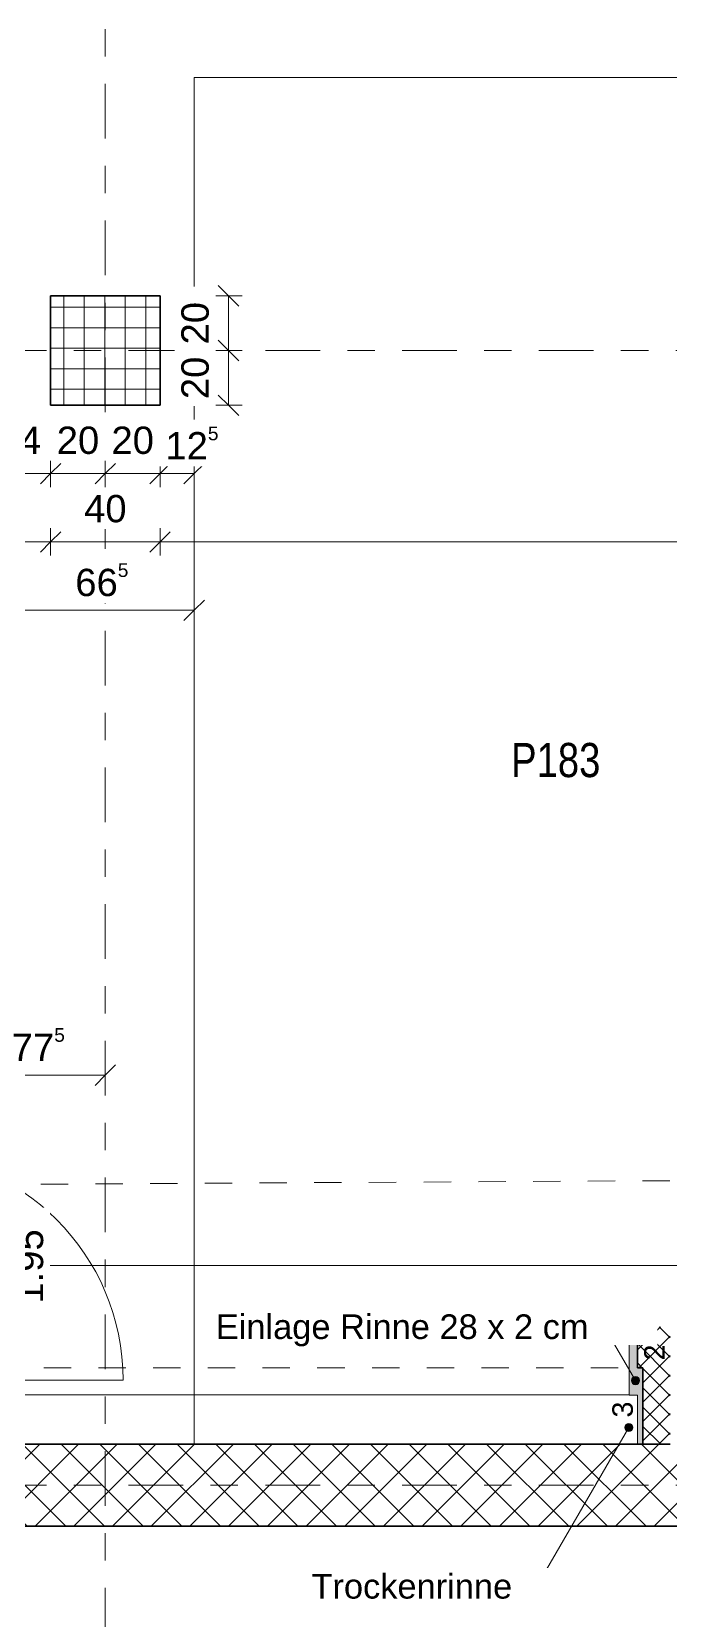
# Model space of a CAD drawing. Header units: metres. Extents: x -35.6 to 33, y -21.5 to 5.9.
# Drawn here: x -15.34 to -13.01, y -18.08 to -12.27 of the extents above; entities that cross this region are included whole.
import ezdxf

# ---------------------------------------------------------------- set-up
doc = ezdxf.new("R2010")
doc.units = ezdxf.units.M
for name, pattern in [('_Rasterlinie_', [0.375, 0.2, -0.05, 0.075, -0.05]), ('_Strichliert - Fein_', [0.15, 0.1, -0.05]), ('Gestrichelt', [0.1, 0.05, -0.05]), ('Grundrissdarstellung Sturz', [0.25, 0.15, -0.05, 0, -0.05])]:
    doc.linetypes.add(name, pattern=pattern)
for name, color, linetype, lineweight in [('A-____-____-DIMS', 7, 'Continuous', 5), ('A-____-____-DIMS-50', 7, 'Continuous', 5), ('A-DETL-GENF-OTLN', 7, 'Continuous', 9), ('A-DOOR-____-OTLN', 7, 'Continuous', 9), ('A-DOOR-FRAM-MCUT', 7, 'Continuous', 9), ('A-DOOR-OPNG-OTLN', 7, 'Continuous', 9), ('A-FLOR-____-OTLN', 7, 'Continuous', 9), ('A-WALL-____-MCUT', 7, 'Continuous', 35), ('A-WALL-____-PATT', 7, 'Continuous', 35), ('C-PRKG-____-IDEN', 7, 'Continuous', 5), ('C-PRKG-____-OTLN', 7, 'Continuous', 9), ('S-COLS-____-MCUT', 7, 'Continuous', 35), ('S-COLS-____-OTLN', 7, 'Continuous', 9), ('S-GRID-____-OTLN', 7, 'Continuous', 5), ('Text', 7, 'Continuous', 5)]:
    doc.layers.add(name, color=color, linetype=linetype, lineweight=lineweight)
doc.layers.add('A-DETL-____-OTLN', color=5, linetype='Continuous', lineweight=9, true_color=0x0000ff)
doc.styles.add('Arial', font='arial.ttf', dxfattribs={"height": 0.1})
doc.styles.add('Arial_1', font='arial.ttf', dxfattribs={"height": 0.075})
doc.styles.add('Arial_2', font='arial.ttf', dxfattribs={"width": 0.8, "height": 0.125})
doc.styles.add('Arial_3', font='arial.ttf', dxfattribs={"height": 0.09})
doc.dimstyles.new('SUB_Rohbau_fein', dxfattribs={"dimscale": 0.3048, "dimtxt": 0.102026, "dimasz": 0.246063, "dimexe": 0.164042, "dimexo": 0.0625, "dimgap": 0.123031, "dimtad": 1, "dimdec": 1, "dimlfac": 100, "dimrnd": 0.5, "dimdsep": 46, "dimtxsty": 'Arial', "dimblk1": 'OBLIQUE', "dimblk2": 'OBLIQUE', "dimsah": 1, "dimcen": 0.09, "dimazin": 0, "dimtfac": 1, "dimtdec": 4, "dimtix": 1, "dimtmove": 0, "dimatfit": 3, "dimfxl": 0.164042, "dimfxlon": 1, "dimtvp": 1, "dimtfill": 1, "dimtolj": 1, "dimtzin": 0, "dimarcsym": 2})
doc.dimstyles.new('SUB_Rohbau_fein_1', dxfattribs={"dimscale": 0.3048, "dimtxt": 0.102026, "dimasz": 0.246063, "dimexe": 0.164042, "dimexo": 0.0625, "dimgap": 0.123031, "dimtad": 1, "dimrnd": 0.005, "dimzin": 0, "dimdsep": 46, "dimtxsty": 'Arial', "dimblk1": 'OBLIQUE', "dimblk2": 'OBLIQUE', "dimsah": 1, "dimcen": 0.09, "dimazin": 0, "dimtfac": 1, "dimtdec": 4, "dimtix": 1, "dimtmove": 0, "dimatfit": 3, "dimfxl": 0.164042, "dimfxlon": 1, "dimtvp": 1, "dimtfill": 1, "dimtolj": 1, "dimtzin": 0, "dimarcsym": 2})
doc.dimstyles.new('SUB_Rohbau_fein_3', dxfattribs={"dimscale": 0.3048, "dimtxt": 0.102026, "dimasz": 0.246063, "dimexe": 0.164042, "dimexo": 0.0625, "dimgap": 0.123031, "dimtad": 1, "dimdec": 1, "dimlfac": 100, "dimrnd": 0.5, "dimdsep": 46, "dimtxsty": 'Arial', "dimblk1": 'OBLIQUE', "dimblk2": 'OBLIQUE', "dimsah": 1, "dimcen": 0.09, "dimazin": 0, "dimtfac": 1, "dimtdec": 4, "dimtix": 1, "dimtmove": 2, "dimatfit": 3, "dimfxl": 0.164042, "dimfxlon": 1, "dimtvp": 1, "dimtfill": 1, "dimtolj": 1, "dimtzin": 0, "dimarcsym": 2})
doc.dimstyles.new('SUB_Rohbau_fein_mit_Höhe', dxfattribs={"dimscale": 0.3048, "dimtxt": 0.102026, "dimasz": 0.246063, "dimexe": 0.164042, "dimexo": 0.0625, "dimgap": 0.123031, "dimtad": 1, "dimdec": 1, "dimlfac": 100, "dimrnd": 0.5, "dimdsep": 46, "dimtxsty": 'Arial', "dimblk1": 'OBLIQUE', "dimblk2": 'OBLIQUE', "dimsah": 1, "dimcen": 0.09, "dimazin": 0, "dimtfac": 1, "dimtdec": 4, "dimtix": 1, "dimtmove": 0, "dimatfit": 3, "dimfxl": 0.164042, "dimfxlon": 1, "dimtvp": 1, "dimtfill": 1, "dimtolj": 1, "dimtzin": 0, "dimarcsym": 2})

# ---------------------------------------------------------------- blocks, each defined once
blk = doc.blocks.new('PP_Parkplatz - 2650 x 5000-V5--01_UG_OK_FFB_AF_ru')
at = {"layer": 'C-PRKG-____-OTLN', "color": 253, "true_color": 0x999999}
for p, q in [((-12.098, -12.4345), (-14.748, -12.4345)), ((-14.748, -17.4334), (-14.748, -12.4345)), ((-12.098, -12.4345), (-14.748, -12.4345)), ((-14.748, -12.4345), (-14.748, -17.4334)), ((-14.748, -17.4334), (-14.748, -12.4345)), ((-14.748, -12.4345), (-12.098, -12.4345)), ((-14.748, -12.4345), (-14.748, -12.4345)), ((-12.098, -17.4334), (-12.098, -12.4345)), ((-12.098, -17.4334), (-12.098, -12.4345)), ((-12.098, -12.4345), (-12.098, -17.4334)), ((-12.098, -12.4345), (-12.098, -12.4345)), ((-14.748, -17.4334), (-14.748, -17.4334)), ((-12.098, -17.4334), (-12.098, -17.4334))]:
    blk.add_line(p, q, dxfattribs=at)
blk = doc.blocks.new('TU DF 1 - Stahlzarge - stumpf einschlagend - DL - 800 x 1900-41855144--01_UG_OK_FFB_AF_ru')
at = {"layer": 'A-DOOR-____-OTLN', "linetype": 'Grundrissdarstellung Sturz'}
for p, q in [((-0.45, 0.075), (0.2127, 0.075)), ((0.2127, 0.075), (0.3877, 0.075)), ((0.3877, 0.075), (0.45, 0.075)), ((-0.45, -0.075), (0.2127, -0.075)), ((0.2127, -0.075), (0.3877, -0.075)), ((0.3877, -0.075), (0.45, -0.075))]:
    blk.add_line(p, q, dxfattribs=at)
at = {"layer": 'A-DOOR-FRAM-MCUT'}
for p, q in [((-0.415, 0.085), (-0.46, 0.085)), ((-0.46, 0.085), (-0.46, 0.075)), ((-0.458, 0.075), (-0.458, 0.083)), ((-0.458, 0.083), (-0.417, 0.083)), ((-0.417, 0.083), (-0.417, 0.033)), ((-0.415, 0.035), (-0.415, 0.085)), ((0.46, 0.085), (0.415, 0.085)), ((0.415, 0.085), (0.415, 0.035)), ((0.417, 0.033), (0.417, 0.083)), ((0.417, 0.083), (0.458, 0.083)), ((0.458, 0.083), (0.458, 0.075)), ((0.46, 0.075), (0.46, 0.085)), ((-0.417, 0.033), (-0.402, 0.033)), ((-0.4, 0.035), (-0.415, 0.035)), ((-0.402, 0.033), (-0.402, -0.083)), ((-0.4, -0.085), (-0.4, 0.035)), ((0.415, 0.035), (0.4, 0.035)), ((0.4, 0.035), (0.4, -0.085)), ((0.402, -0.083), (0.402, 0.033)), ((0.402, 0.033), (0.417, 0.033)), ((-0.46, -0.075), (-0.46, -0.085)), ((-0.46, -0.085), (-0.4, -0.085)), ((-0.458, -0.083), (-0.458, -0.075)), ((-0.402, -0.083), (-0.458, -0.083)), ((0.4, -0.085), (0.46, -0.085)), ((0.458, -0.083), (0.402, -0.083)), ((0.458, -0.075), (0.458, -0.083)), ((0.46, -0.085), (0.46, -0.075))]:
    blk.add_line(p, q, dxfattribs=at)
at = {"layer": 'A-DOOR-OPNG-OTLN'}
blk.add_line((0.415, 0.085), (0.415, 0.915), dxfattribs=at)
blk.add_arc((0.415, 0.085), 0.83, 90, 180, dxfattribs=at)
blk = doc.blocks.new('DIMBLOCK130--01_UG_OK_FFB_AF_ru')
at = {"layer": 'A-____-____-DIMS-50'}
for p, q in [((-23.473, -14.1334), (-23.473, -14.0834)), ((-23.473, -14.1334), (-23.4355, -14.0959)), ((-15.273, -14.1334), (-15.273, -14.0834)), ((-15.273, -14.1334), (-15.2355, -14.0959)), ((-23.473, -14.1334), (-23.5105, -14.1709)), ((-23.473, -14.1334), (-15.273, -14.1334)), ((-23.473, -14.1334), (-23.473, -14.1834)), ((-15.273, -14.1334), (-15.3105, -14.1709)), ((-15.273, -14.1334), (-15.273, -14.1834))]:
    blk.add_line(p, q, dxfattribs=at)
at = {"layer": 'A-____-____-DIMS-50', "color": 0, "insert": (-19.5087, -13.9614), "char_height": 0.1, "width": 0.325653, "attachment_point": 1, "line_spacing_factor": 0.941778, "style": 'Arial', "bg_fill": 3, "box_fill_scale": 1.25, "bg_fill_color": 256, "bg_fill_true_color": 13158600, "bg_fill_transparency": 0}
blk.add_mtext('8.20', dxfattribs=at)
blk = doc.blocks.new('_Oblique')
at = {"color": 0, "linetype": 'ByBlock', "lineweight": -2}
blk.add_line((-0.5, -0.5), (0.5, 0.5), dxfattribs=at)
blk = doc.blocks.new('DIMBLOCK131--01_UG_OK_FFB_AF_ru')
at = {"layer": 'A-____-____-DIMS-50'}
for p, q in [((-15.273, -14.1334), (-15.273, -14.0834)), ((-15.273, -14.1334), (-15.2355, -14.0959)), ((-14.873, -14.1334), (-14.873, -14.0834)), ((-14.873, -14.1334), (-14.8355, -14.0959)), ((-15.273, -14.1334), (-15.3105, -14.1709)), ((-15.273, -14.1334), (-14.873, -14.1334)), ((-15.273, -14.1334), (-15.273, -14.1834)), ((-14.873, -14.1334), (-14.9105, -14.1709)), ((-14.873, -14.1334), (-14.873, -14.1834))]:
    blk.add_line(p, q, dxfattribs=at)
at = {"layer": 'A-____-____-DIMS-50', "color": 0, "insert": (-15.1506, -13.9614), "char_height": 0.1, "width": 0.186088, "attachment_point": 1, "line_spacing_factor": 0.941778, "style": 'Arial', "bg_fill": 3, "box_fill_scale": 1.25, "bg_fill_color": 256, "bg_fill_true_color": 13158600, "bg_fill_transparency": 0}
blk.add_mtext('40', dxfattribs=at)
blk = doc.blocks.new('DIMBLOCK132--01_UG_OK_FFB_AF_ru')
at = {"layer": 'A-____-____-DIMS-50'}
for p, q in [((-14.873, -14.1334), (-14.873, -14.0834)), ((-14.873, -14.1334), (-14.8355, -14.0959)), ((-6.673, -14.1334), (-6.673, -14.0834)), ((-6.673, -14.1334), (-6.6355, -14.0959)), ((-14.873, -14.1334), (-14.9105, -14.1709)), ((-14.873, -14.1334), (-6.673, -14.1334)), ((-14.873, -14.1334), (-14.873, -14.1834)), ((-6.673, -14.1334), (-6.7105, -14.1709)), ((-6.673, -14.1334), (-6.673, -14.1834))]:
    blk.add_line(p, q, dxfattribs=at)
at = {"layer": 'A-____-____-DIMS-50', "color": 0, "insert": (-10.9087, -13.9614), "char_height": 0.1, "width": 0.325653, "attachment_point": 1, "line_spacing_factor": 0.941778, "style": 'Arial', "bg_fill": 3, "box_fill_scale": 1.25, "bg_fill_color": 256, "bg_fill_true_color": 13158600, "bg_fill_transparency": 0}
blk.add_mtext('8.20', dxfattribs=at)
blk = doc.blocks.new('DIMBLOCK226--01_UG_OK_FFB_AF_ru')
at = {"layer": 'A-____-____-DIMS-50'}
for p, q in [((-15.4105, -14.3834), (-15.4105, -14.3334)), ((-15.4105, -14.3834), (-15.373, -14.3459)), ((-14.748, -14.3834), (-14.748, -14.3334)), ((-14.748, -14.3834), (-14.7105, -14.3459)), ((-15.4105, -14.3834), (-15.448, -14.4209)), ((-15.4105, -14.3834), (-14.748, -14.3834)), ((-15.4105, -14.3834), (-15.4105, -14.4334)), ((-14.748, -14.3834), (-14.7855, -14.4209)), ((-14.748, -14.3834), (-14.748, -14.4334))]:
    blk.add_line(p, q, dxfattribs=at)
at = {"layer": 'A-____-____-DIMS-50', "color": 0, "insert": (-15.1828, -14.2114), "char_height": 0.1, "width": 0.248525, "attachment_point": 1, "line_spacing_factor": 0.941778, "style": 'Arial', "bg_fill": 3, "box_fill_scale": 1.25, "bg_fill_color": 256, "bg_fill_true_color": 13158600, "bg_fill_transparency": 0}
blk.add_mtext('66\\A2\\H0.5x;\\S5^  ;\\H2x;', dxfattribs=at)
blk = doc.blocks.new('DIMBLOCK230--01_UG_OK_FFB_AF_ru')
at = {"layer": 'A-____-____-DIMS-50'}
for p, q in [((-15.848, -16.0834), (-15.848, -16.0334)), ((-15.073, -16.0834), (-15.073, -16.0334)), ((-15.848, -16.0834), (-15.8855, -16.1209)), ((-15.848, -16.0834), (-15.8105, -16.0459)), ((-15.848, -16.0834), (-15.073, -16.0834)), ((-15.848, -16.0834), (-15.848, -16.1334)), ((-15.073, -16.0834), (-15.1105, -16.1209)), ((-15.073, -16.0834), (-15.0355, -16.0459)), ((-15.073, -16.0834), (-15.073, -16.1334))]:
    blk.add_line(p, q, dxfattribs=at)
at = {"layer": 'A-____-____-DIMS-50', "color": 0, "insert": (-15.415, -15.9114), "char_height": 0.1, "width": 0.248525, "attachment_point": 1, "line_spacing_factor": 0.941778, "style": 'Arial', "bg_fill": 3, "box_fill_scale": 1.25, "bg_fill_color": 256, "bg_fill_true_color": 13158600, "bg_fill_transparency": 0}
blk.add_mtext('77\\A2\\H0.5x;\\S5^  ;\\H2x;', dxfattribs=at)
blk = doc.blocks.new('DIMBLOCK236--01_UG_OK_FFB_AF_ru')
at = {"layer": 'A-____-____-DIMS-50'}
for p, q in [((-15.848, -16.7799), (-15.848, -16.7299)), ((25.382, -16.7799), (25.382, -16.7299)), ((-15.848, -16.7799), (-15.8855, -16.8174)), ((-15.848, -16.7799), (-15.8105, -16.7424)), ((-15.848, -16.7799), (25.382, -16.7799)), ((-15.848, -16.7799), (-15.848, -16.8299)), ((25.382, -16.7799), (25.3445, -16.8174)), ((25.382, -16.7799), (25.4195, -16.7424)), ((25.382, -16.7799), (25.382, -16.8299))]:
    blk.add_line(p, q, dxfattribs=at)
at = {"layer": 'A-____-____-DIMS-50', "color": 0, "insert": (4.5925, -16.6079), "char_height": 0.1, "width": 0.418697, "attachment_point": 1, "line_spacing_factor": 0.941778, "style": 'Arial', "bg_fill": 3, "box_fill_scale": 1.25, "bg_fill_color": 256, "bg_fill_true_color": 13158600, "bg_fill_transparency": 0}
blk.add_mtext('41.23', dxfattribs=at)
blk = doc.blocks.new('DIMBLOCK275--01_UG_OK_FFB_AF_ru')
at = {"layer": 'A-____-____-DIMS-50'}
for p, q in [((-15.4648, -16.3334), (-15.5023, -16.2959)), ((-15.4648, -16.3334), (-15.5148, -16.3334)), ((-15.4648, -17.2334), (-15.4648, -16.3334)), ((-15.4648, -16.3334), (-15.4273, -16.3709)), ((-15.4648, -16.3334), (-15.4148, -16.3334)), ((-15.4648, -17.2334), (-15.5023, -17.1959)), ((-15.4648, -17.2334), (-15.5148, -17.2334)), ((-15.4648, -17.2334), (-15.4273, -17.2709)), ((-15.4648, -17.2334), (-15.4148, -17.2334))]:
    blk.add_line(p, q, dxfattribs=at)
at = {"layer": 'A-____-____-DIMS-50', "color": 0, "char_height": 0.1, "attachment_point": 1, "rotation": 90, "line_spacing_factor": 0.941778, "style": 'Arial', "bg_fill": 3, "box_fill_scale": 1.25, "bg_fill_color": 256, "bg_fill_true_color": 13158600, "bg_fill_transparency": 0}
for s, insert, width in [('1.95', (-15.4002, -16.9191), 0.325653), ('90', (-15.6369, -16.861), 0.186088)]:
    blk.add_mtext(s, dxfattribs=dict(at, insert=insert, width=width))
blk = doc.blocks.new('DIMBLOCK368--01_UG_OK_FFB_AF_ru')
at = {"layer": 'A-____-____-DIMS-50'}
for p, q in [((-14.623, -13.2334), (-14.673, -13.2334)), ((-14.623, -13.2334), (-14.6605, -13.1959)), ((-14.623, -13.2334), (-14.623, -13.4334)), ((-14.623, -13.2334), (-14.5855, -13.2709)), ((-14.623, -13.2334), (-14.573, -13.2334)), ((-14.623, -13.4334), (-14.6605, -13.3959)), ((-14.623, -13.4334), (-14.673, -13.4334)), ((-14.623, -13.4334), (-14.5855, -13.4709)), ((-14.623, -13.4334), (-14.573, -13.4334))]:
    blk.add_line(p, q, dxfattribs=at)
at = {"layer": 'A-____-____-DIMS-50', "color": 0, "insert": (-14.795, -13.411), "char_height": 0.1, "width": 0.186088, "attachment_point": 1, "rotation": 90, "line_spacing_factor": 0.941778, "style": 'Arial', "bg_fill": 3, "box_fill_scale": 1.25, "bg_fill_color": 256, "bg_fill_true_color": 13158600, "bg_fill_transparency": 0}
blk.add_mtext('20', dxfattribs=at)
blk = doc.blocks.new('DIMBLOCK369--01_UG_OK_FFB_AF_ru')
at = {"layer": 'A-____-____-DIMS-50'}
for p, q in [((-14.623, -13.4334), (-14.6605, -13.3959)), ((-14.623, -13.4334), (-14.673, -13.4334)), ((-14.623, -13.4334), (-14.623, -13.6334)), ((-14.623, -13.4334), (-14.5855, -13.4709)), ((-14.623, -13.4334), (-14.573, -13.4334)), ((-14.623, -13.6334), (-14.673, -13.6334)), ((-14.623, -13.6334), (-14.6605, -13.5959)), ((-14.623, -13.6334), (-14.5855, -13.6709)), ((-14.623, -13.6334), (-14.573, -13.6334))]:
    blk.add_line(p, q, dxfattribs=at)
at = {"layer": 'A-____-____-DIMS-50', "color": 0, "insert": (-14.795, -13.611), "char_height": 0.1, "width": 0.186088, "attachment_point": 1, "rotation": 90, "line_spacing_factor": 0.941778, "style": 'Arial', "bg_fill": 3, "box_fill_scale": 1.25, "bg_fill_color": 256, "bg_fill_true_color": 13158600, "bg_fill_transparency": 0}
blk.add_mtext('20', dxfattribs=at)
blk = doc.blocks.new('DIMBLOCK382--01_UG_OK_FFB_AF_ru')
at = {"layer": 'A-____-____-DIMS-50'}
for p, q in [((-15.4105, -13.8834), (-15.448, -13.9209)), ((-15.4105, -13.8834), (-15.4105, -13.8334)), ((-15.4105, -13.8834), (-15.373, -13.8459)), ((-15.4105, -13.8834), (-15.273, -13.8834)), ((-15.4105, -13.8834), (-15.4105, -13.9334)), ((-15.273, -13.8834), (-15.3105, -13.9209)), ((-15.273, -13.8834), (-15.273, -13.8334)), ((-15.273, -13.8834), (-15.2355, -13.8459)), ((-15.273, -13.8834), (-15.273, -13.9334))]:
    blk.add_line(p, q, dxfattribs=at)
at = {"layer": 'A-____-____-DIMS-50', "color": 0, "insert": (-15.463, -13.7114), "char_height": 0.1, "width": 0.186088, "attachment_point": 1, "line_spacing_factor": 0.941778, "style": 'Arial', "bg_fill": 3, "box_fill_scale": 1.25, "bg_fill_color": 256, "bg_fill_true_color": 13158600, "bg_fill_transparency": 0}
blk.add_mtext('14', dxfattribs=at)
blk = doc.blocks.new('DIMBLOCK383--01_UG_OK_FFB_AF_ru')
at = {"layer": 'A-____-____-DIMS-50'}
for p, q in [((-15.273, -13.8834), (-15.3105, -13.9209)), ((-15.273, -13.8834), (-15.273, -13.8334)), ((-15.273, -13.8834), (-15.2355, -13.8459)), ((-15.273, -13.8834), (-15.073, -13.8834)), ((-15.273, -13.8834), (-15.273, -13.9334)), ((-15.073, -13.8834), (-15.1105, -13.9209)), ((-15.073, -13.8834), (-15.073, -13.8334)), ((-15.073, -13.8834), (-15.0355, -13.8459)), ((-15.073, -13.8834), (-15.073, -13.9334))]:
    blk.add_line(p, q, dxfattribs=at)
at = {"layer": 'A-____-____-DIMS-50', "color": 0, "insert": (-15.2506, -13.7114), "char_height": 0.1, "width": 0.186088, "attachment_point": 1, "line_spacing_factor": 0.941778, "style": 'Arial', "bg_fill": 3, "box_fill_scale": 1.25, "bg_fill_color": 256, "bg_fill_true_color": 13158600, "bg_fill_transparency": 0}
blk.add_mtext('20', dxfattribs=at)
blk = doc.blocks.new('DIMBLOCK384--01_UG_OK_FFB_AF_ru')
at = {"layer": 'A-____-____-DIMS-50'}
for p, q in [((-15.073, -13.8834), (-15.1105, -13.9209)), ((-15.073, -13.8834), (-15.073, -13.8334)), ((-15.073, -13.8834), (-15.0355, -13.8459)), ((-15.073, -13.8834), (-14.873, -13.8834)), ((-15.073, -13.8834), (-15.073, -13.9334)), ((-14.873, -13.8834), (-14.9105, -13.9209)), ((-14.873, -13.8834), (-14.873, -13.8334)), ((-14.873, -13.8834), (-14.8355, -13.8459)), ((-14.873, -13.8834), (-14.873, -13.9334))]:
    blk.add_line(p, q, dxfattribs=at)
at = {"layer": 'A-____-____-DIMS-50', "color": 0, "insert": (-15.0506, -13.7114), "char_height": 0.1, "width": 0.186088, "attachment_point": 1, "line_spacing_factor": 0.941778, "style": 'Arial', "bg_fill": 3, "box_fill_scale": 1.25, "bg_fill_color": 256, "bg_fill_true_color": 13158600, "bg_fill_transparency": 0}
blk.add_mtext('20', dxfattribs=at)
blk = doc.blocks.new('DIMBLOCK385--01_UG_OK_FFB_AF_ru')
at = {"layer": 'A-____-____-DIMS-50'}
for p, q in [((-14.873, -13.8834), (-14.9105, -13.9209)), ((-14.873, -13.8834), (-14.873, -13.8334)), ((-14.873, -13.8834), (-14.8355, -13.8459)), ((-14.873, -13.8834), (-14.748, -13.8834)), ((-14.873, -13.8834), (-14.873, -13.9334)), ((-14.748, -13.8834), (-14.7855, -13.9209)), ((-14.748, -13.8834), (-14.748, -13.8334)), ((-14.748, -13.8834), (-14.7105, -13.8459)), ((-14.748, -13.8834), (-14.748, -13.9334))]:
    blk.add_line(p, q, dxfattribs=at)
at = {"layer": 'A-____-____-DIMS-50', "color": 0, "insert": (-14.8534, -13.7114), "char_height": 0.1, "width": 0.248525, "attachment_point": 1, "line_spacing_factor": 0.941778, "style": 'Arial', "bg_fill": 3, "box_fill_scale": 1.25, "bg_fill_color": 256, "bg_fill_true_color": 13158600, "bg_fill_transparency": 0}
blk.add_mtext('12\\A2\\H0.5x;\\S5^  ;\\H2x;', dxfattribs=at)

msp = doc.modelspace()

# ---------------------------------------------------------------- hatches: boundary and pattern name
at = {"layer": 'A-DETL-GENF-OTLN', "true_color": 0xffffff}
msp.add_hatch(color=7, dxfattribs=at).paths.add_polyline_path([(-13.108, -17.4334), (-13.108, -17.1534), (-13.128, -17.1534), (-13.128, -17.0034), (-13.158, -17.0034), (-13.158, -17.254), (-13.128, -17.254), (-13.128, -17.4334)])
at = {"layer": 'A-DETL-GENF-OTLN', "true_color": 0xc0c0c0}
h = msp.add_hatch(dxfattribs=at)
h.set_pattern_fill('FP_15', color=9, style=0, pattern_type=2)
h.set_pattern_definition([(45, (0, 0), (-0.03535534, 0.03535534), []), (135, (0, 0), (-0.03535534, -0.03535534), [])])
h.paths.add_polyline_path([(-13.108, -17.4334), (-13.008, -17.4334), (-13.008, -17.0034), (-13.128, -17.0034), (-13.128, -17.1534), (-13.108, -17.1534), (-13.108, -17.4334)])
at = {"layer": 'A-WALL-____-PATT', "lineweight": 9}
h = msp.add_hatch(dxfattribs=at)
h.set_pattern_fill('FP_1', color=256, style=0, pattern_type=2)
h.set_pattern_definition([(45, (0, 0), (-0.07071068, 0.07071068), []), (135, (0, 0), (-0.07071068, -0.07071068), [])])
h.paths.add_polyline_path([(25.452, -17.7334), (25.452, -17.4334), (-33.7089, -17.4334), (-33.7089, -17.7334), (16.203, -17.7334)])
at = {"layer": 'S-COLS-____-OTLN'}
h = msp.add_hatch(dxfattribs=at)
h.set_pattern_fill('FP_2', color=256, style=0, pattern_type=2)
h.set_pattern_definition([(0, (0, 0), (0, 0.075), []), (90, (0, 0), (-0.075, 5e-18), [])])
h.paths.add_polyline_path([(-14.873, -13.6334), (-14.873, -13.2334), (-15.273, -13.2334), (-15.273, -13.6334)])
at = {"layer": 'Text'}
h = msp.add_hatch(color=256, dxfattribs=at)
edge = h.paths.add_edge_path()
edge.add_arc((-13.135, -17.2004), 0.015, 0, 360)
h = msp.add_hatch(color=256, dxfattribs=at)
edge = h.paths.add_edge_path()
edge.add_arc((-13.1593, -17.3721), 0.015, 0, 360)

# ---------------------------------------------------------------- linework, layer by layer
at = {"layer": 'A-DETL-____-OTLN', "color": 30, "linetype": '_Strichliert - Fein_', "true_color": 0xff8000}
msp.add_line((-33.7089, -16.5854), (28.844, -16.2345), dxfattribs=at)
at = {"layer": 'A-DETL-____-OTLN', "color": 7}
for p, q in [((-13.158, -17.0034), (-13.158, -17.254)), ((-13.158, -17.254), (-13.128, -17.254)), ((-13.128, -17.254), (-13.128, -17.4334))]:
    msp.add_line(p, q, dxfattribs=at)
at = {"layer": 'A-DETL-____-OTLN', "color": 7, "lineweight": 35}
for p, q in [((-13.128, -17.0034), (-13.128, -17.1534)), ((-13.128, -17.1534), (-13.108, -17.1534)), ((-13.108, -17.1534), (-13.108, -17.4334)), ((-13.128, -17.4334), (-13.008, -17.4334))]:
    msp.add_line(p, q, dxfattribs=at)
at = {"layer": 'A-DETL-____-OTLN', "color": 7, "linetype": 'Gestrichelt'}
msp.add_line((-15.698, -17.1534), (-13.158, -17.1534), dxfattribs=at)
at = {"layer": 'A-FLOR-____-OTLN'}
for p, q in [((-15.848, -17.2523), (-13.158, -17.2523)), ((-15.848, -17.4316), (-13.128, -17.4316)), ((-13.128, -17.4322), (-15.848, -17.4322))]:
    msp.add_line(p, q, dxfattribs=at)
at = {"layer": 'A-WALL-____-MCUT'}
for p, q in [((-13.128, -17.4334), (-15.848, -17.4334)), ((-33.7089, -17.7334), (25.752, -17.7334))]:
    msp.add_line(p, q, dxfattribs=at)
at = {"layer": 'S-COLS-____-MCUT'}
for p, q in [((-14.873, -13.2334), (-15.273, -13.2334)), ((-15.273, -13.2334), (-15.273, -13.6334)), ((-14.873, -13.6334), (-14.873, -13.2334)), ((-15.273, -13.6334), (-14.873, -13.6334))]:
    msp.add_line(p, q, dxfattribs=at)
at = {"layer": 'S-GRID-____-OTLN', "color": 8, "linetype": '_Rasterlinie_', "true_color": 0x808080}
for p, q in [((-15.073, -20.6582), (-15.073, -11.8691)), ((-34.988, -13.4334), (21.8196, -13.4334)), ((-34.988, -17.5834), (27.9515, -17.5834))]:
    msp.add_line(p, q, dxfattribs=at)
at = {"layer": 'Text'}
for p, q in [((-13.2797, -17.0034), (-13.3075, -17.0034)), ((-13.2489, -17.0034), (-13.2797, -17.0034)), ((-13.135, -17.2004), (-13.2489, -17.0034)), ((-13.1593, -17.3721), (-13.4954, -17.9528)), ((-13.4954, -17.9528), (-13.556, -17.9528))]:
    msp.add_line(p, q, dxfattribs=at)
for centre in [(-13.135, -17.2004), (-13.1593, -17.3721)]:
    msp.add_circle(centre, 0.015, dxfattribs=at)

# ---------------------------------------------------------------- block references
at = {"layer": 'A-DOOR-____-OTLN', "rotation": 270.0000000000001}
msp.add_blockref('TU DF 1 - Stahlzarge - stumpf einschlagend - DL - 800 x 1900-41855144--01_UG_OK_FFB_AF_ru', (-15.923, -16.7834), dxfattribs=at)
at = {"layer": 'C-PRKG-____-OTLN', "color": 253, "true_color": 0x999999}
msp.add_blockref('PP_Parkplatz - 2650 x 5000-V5--01_UG_OK_FFB_AF_ru', (0, 0), dxfattribs=at)

# ---------------------------------------------------------------- texts
at = {"layer": 'Text', "insert": (-13.2197, -17.3355), "char_height": 0.075, "width": 0.020042, "attachment_point": 1, "rotation": 90, "style": 'Arial_1'}
msp.add_mtext('3', dxfattribs=at)

# ---------------------------------------------------------------- dimensions: what is measured, and where the dimension line sits
at = {"layer": 'A-____-____-DIMS'}
dim = msp.add_linear_dim(base=(-15.273, -14.1334), p1=(-23.473, -14.0834), p2=(-15.273, -14.0834), dimstyle='SUB_Rohbau_fein_1', override={"dimpost": '<>', "dimfxl": 8.2}, dxfattribs=at)
dim.commit()
dim.dimension.update_dxf_attribs({"geometry": 'DIMBLOCK130--01_UG_OK_FFB_AF_ru', "text_midpoint": (-19.373, -14.0449)})

# ---------------------------------------------------------------- next in the draw order: texts
at = {"layer": 'C-PRKG-____-IDEN', "insert": (-13.5896, -14.8684), "char_height": 0.125, "width": 0.391223, "attachment_point": 1, "style": 'Arial_2', "bg_fill": 3, "box_fill_scale": 1.25, "bg_fill_color": 256, "bg_fill_true_color": 13158600, "bg_fill_transparency": 0}
msp.add_mtext('P183', dxfattribs=at)
at = {"layer": 'Text', "char_height": 0.09, "attachment_point": 1, "style": 'Arial_3', "bg_fill": 3, "box_fill_scale": 1.25, "bg_fill_color": 256, "bg_fill_true_color": 13158600, "bg_fill_transparency": 0}
for s, insert, width in [('Einlage Rinne 28 x 2 cm', (-14.6692, -16.9584), 1.59135), ('Trockenrinne', (-14.3194, -17.9078), 0.865822)]:
    msp.add_mtext(s, dxfattribs=dict(at, insert=insert, width=width))

# ---------------------------------------------------------------- next in the draw order: dimensions: what is measured, and where the dimension line sits
at = {"layer": 'A-____-____-DIMS'}
dim = msp.add_linear_dim(base=(-14.623, -13.4334), p1=(-14.673, -13.2334), p2=(-14.573, -13.4334), angle=90, dimstyle='SUB_Rohbau_fein', override={"dimpost": '<>', "dimfxl": 0.223607}, dxfattribs=at)
dim.commit()
dim.dimension.update_dxf_attribs({"geometry": 'DIMBLOCK368--01_UG_OK_FFB_AF_ru', "text_midpoint": (-14.7116, -13.3334)})
for base, p1, p2, dimstyle, override, picture, middle in [((-14.873, -14.1334), (-15.273, -14.0834), (-14.873, -14.0834), 'SUB_Rohbau_fein', {"dimpost": '<>', "dimfxl": 0.4}, 'DIMBLOCK131--01_UG_OK_FFB_AF_ru', (-15.073, -14.0449)), ((25.382, -16.7799), (-15.848, -16.7299), (25.382, -16.7299), 'SUB_Rohbau_fein_1', {"dimpost": '<>', "dimfxl": 41.23}, 'DIMBLOCK236--01_UG_OK_FFB_AF_ru', (4.767, -16.6913))]:
    dim = msp.add_linear_dim(base=base, p1=p1, p2=p2, dimstyle=dimstyle, override=override, dxfattribs=at)
    dim.commit()
    dim.dimension.update_dxf_attribs({"geometry": picture, "text_midpoint": middle})
dim = msp.add_linear_dim(base=(-15.073, -16.0834), p1=(-15.848, -16.0334), p2=(-15.073, -16.0334), text='\\A1;77\\Q;{\\A1;{\\H0.5x;\\S5^ ;}}', dimstyle='SUB_Rohbau_fein_3', override={"dimpost": '<>', "dimfxl": 0.775}, dxfattribs=at)
dim.commit()
dim.dimension.update_dxf_attribs({"geometry": 'DIMBLOCK230--01_UG_OK_FFB_AF_ru', "text_midpoint": (-15.2907, -15.9781), "dimtype": 160})

# ---------------------------------------------------------------- next in the draw order: texts
at = {"layer": 'Text', "insert": (-13.1033, -17.1267), "char_height": 0.075, "width": 0.020042, "attachment_point": 1, "rotation": 90, "style": 'Arial_1'}
msp.add_mtext('2', dxfattribs=at)

# ---------------------------------------------------------------- next in the draw order: dimensions: what is measured, and where the dimension line sits
at = {"layer": 'A-____-____-DIMS'}
dim = msp.add_linear_dim(base=(-14.623, -13.6334), p1=(-14.573, -13.4334), p2=(-14.673, -13.6334), angle=90, dimstyle='SUB_Rohbau_fein', override={"dimpost": '<>', "dimfxl": 0.223607}, dxfattribs=at)
dim.commit()
dim.dimension.update_dxf_attribs({"geometry": 'DIMBLOCK369--01_UG_OK_FFB_AF_ru', "text_midpoint": (-14.7116, -13.5334)})
dim = msp.add_linear_dim(base=(-15.2730140687, -13.8834424383), p1=(-15.4105140687, -13.8334424383), p2=(-15.2730140687, -13.8334424383), dimstyle='SUB_Rohbau_fein_3', override={"dimpost": '<>', "dimfxl": 0.1375}, dxfattribs=at)
dim.commit()
dim.dimension.update_dxf_attribs({"geometry": 'DIMBLOCK382--01_UG_OK_FFB_AF_ru', "text_midpoint": (-15.3699421334, -13.7780772376), "dimtype": 160})
dim = msp.add_linear_dim(base=(-6.673, -14.1334), p1=(-14.873, -14.0834), p2=(-6.673, -14.0834), dimstyle='SUB_Rohbau_fein_1', override={"dimpost": '<>', "dimfxl": 8.2}, dxfattribs=at)
dim.commit()
dim.dimension.update_dxf_attribs({"geometry": 'DIMBLOCK132--01_UG_OK_FFB_AF_ru', "text_midpoint": (-10.773, -14.0449)})
dim = msp.add_linear_dim(base=(-15.4648, -16.3334), p1=(-15.5148, -17.2334), p2=(-15.5148, -16.3334), angle=90, text='<>\\X1.95', dimstyle='SUB_Rohbau_fein_mit_Höhe', override={"dimpost": '<>', "dimfxl": 0.9}, dxfattribs=at)
dim.commit()
dim.dimension.update_dxf_attribs({"geometry": 'DIMBLOCK275--01_UG_OK_FFB_AF_ru', "text_midpoint": (-15.4648, -16.7834)})

# ---------------------------------------------------------------- next in the draw order: dimensions: what is measured, and where the dimension line sits
dim = msp.add_linear_dim(base=(-15.073, -13.8834), p1=(-15.273, -13.8334), p2=(-15.073, -13.8334), dimstyle='SUB_Rohbau_fein', override={"dimpost": '<>', "dimfxl": 0.2}, dxfattribs=at)
dim.commit()
dim.dimension.update_dxf_attribs({"geometry": 'DIMBLOCK383--01_UG_OK_FFB_AF_ru', "text_midpoint": (-15.173, -13.7949)})
dim = msp.add_linear_dim(base=(-14.748, -14.3834), p1=(-15.4105, -14.3334), p2=(-14.748, -14.3334), text='\\A1;66\\Q;{\\A1;{\\H0.5x;\\S5^ ;}}', dimstyle='SUB_Rohbau_fein', override={"dimpost": '<>', "dimfxl": 0.6625}, dxfattribs=at)
dim.commit()
dim.dimension.update_dxf_attribs({"geometry": 'DIMBLOCK226--01_UG_OK_FFB_AF_ru', "text_midpoint": (-15.0793, -14.2949)})

# ---------------------------------------------------------------- next in the draw order: dimensions: what is measured, and where the dimension line sits
dim = msp.add_linear_dim(base=(-14.873, -13.8834), p1=(-15.073, -13.8334), p2=(-14.873, -13.8334), dimstyle='SUB_Rohbau_fein', override={"dimpost": '<>', "dimfxl": 0.2}, dxfattribs=at)
dim.commit()
dim.dimension.update_dxf_attribs({"geometry": 'DIMBLOCK384--01_UG_OK_FFB_AF_ru', "text_midpoint": (-14.973, -13.7949)})

# ---------------------------------------------------------------- next in the draw order: dimensions: what is measured, and where the dimension line sits
dim = msp.add_linear_dim(base=(-14.748, -13.8834), p1=(-14.873, -13.8334), p2=(-14.748, -13.8334), text='\\A1;12\\Q;{\\A1;{\\H0.5x;\\S5^ ;}}', dimstyle='SUB_Rohbau_fein_3', override={"dimpost": '<>', "dimfxl": 0.125}, dxfattribs=at)
dim.commit()
dim.dimension.update_dxf_attribs({"geometry": 'DIMBLOCK385--01_UG_OK_FFB_AF_ru', "text_midpoint": (-14.7291, -13.7781), "dimtype": 160})

doc.saveas('drawing.dxf')
